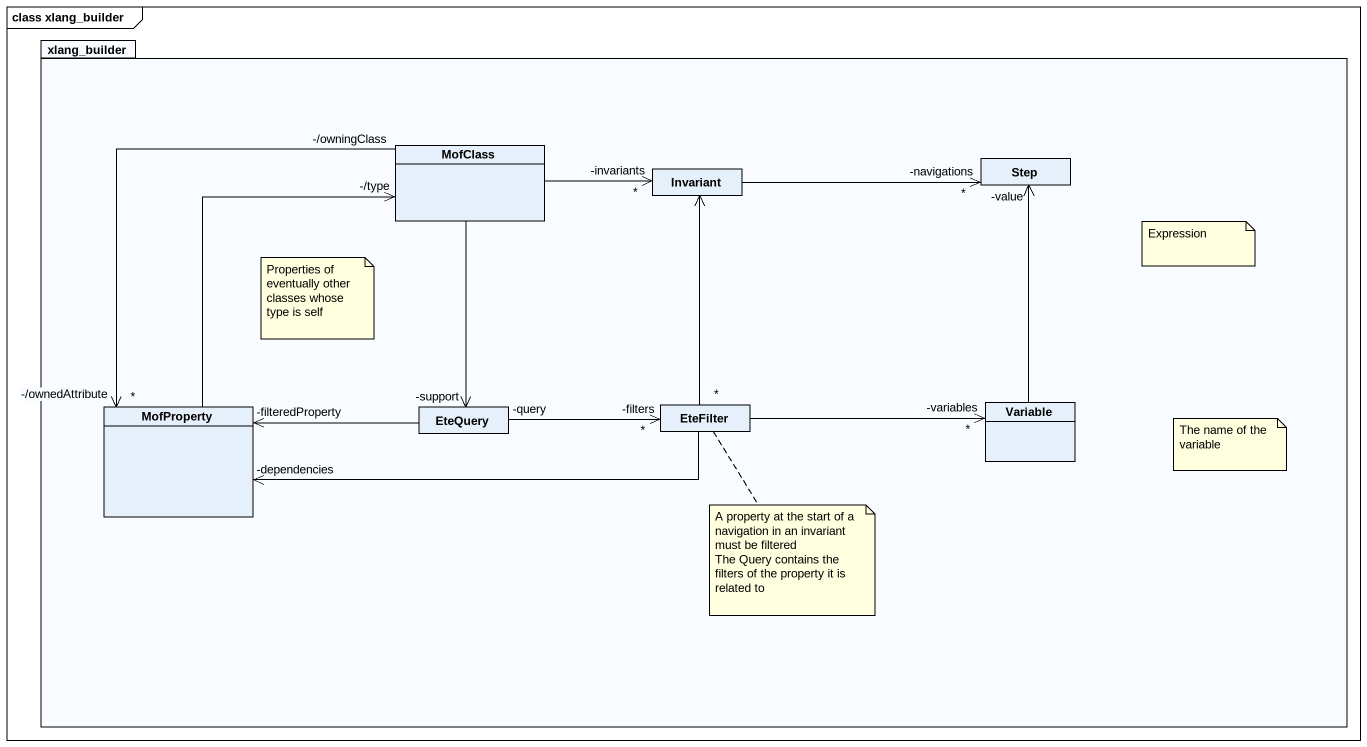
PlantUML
@startuml
mainframe class xlang_builder
hide circle
hide empty members
package xlang_builder {
  class MofClass
  class Invariant
  class Step
  class MofProperty
  class EteQuery
  class EteFilter
  class Variable
}
MofClass -right-> "-invariants\n*" Invariant
MofClass "-/owningClass" --> "-/ownedAttribute\n*" MofProperty
MofClass --> "-support" EteQuery
Invariant -right-> "-navigations\n*" Step
MofProperty -up-> "-/type" MofClass
MofProperty "-filteredProperty" <-right- EteQuery
EteQuery "-query" -right-> "*\n-filters" EteFilter
EteFilter "*" -up-> Invariant
EteFilter -left-> "-dependencies" MofProperty
EteFilter -right-> "-variables\n*" Variable
Variable -up-> "-value" Step
note as N1
  Expression
end note
note as N2
  Properties of eventually other classes whose type is self
end note
note as N3
  The name of the variable
end note
note bottom of EteFilter
  A property at the start of a navigation in an invariant must be filtered
  The Query contains the filters of the property it is related to
end note
@enduml
